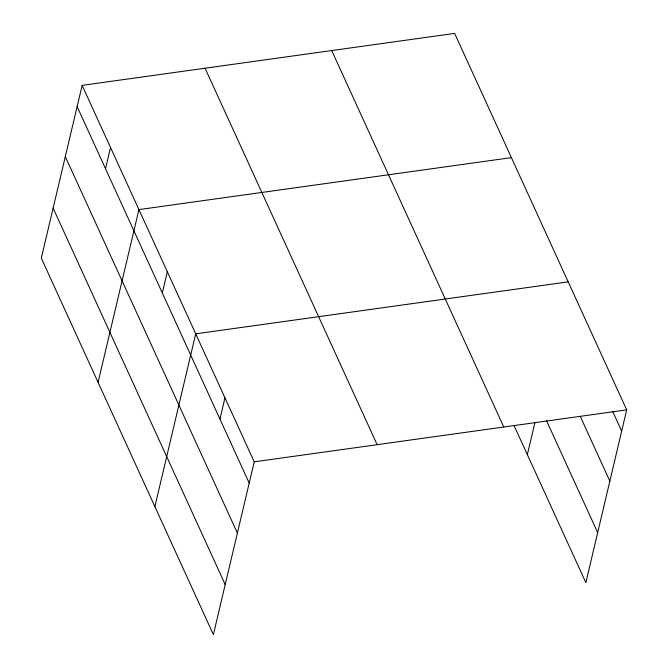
<?xml version="1.0" encoding="UTF-8"?>
<svg xmlns="http://www.w3.org/2000/svg" width="668" height="668" viewBox="0 0 668 668"><rect width="100%" height="100%" fill="white"/><g stroke="black" fill="none" stroke-linecap="round" stroke-linejoin="round"><path stroke-width="1" d="M82.147 85.37L41.307 258.14L213.376 634.6L254.216 461.83L82.147 85.37L454.624 33.4L626.693 409.86L585.853 582.63L514.009 425.458M105.519 168.72L110.537 147.486M98.087 382.372L138.927 209.602L511.404 157.631M162.307 292.951L167.326 271.717M154.876 506.603L195.716 333.833L568.192 281.863M219.947 419.07L224.966 397.836M527.344 454.632L534.918 422.627M254.216 461.83L626.693 409.86M612.639 411.329L621.674 431.094M580.601 417.108L609.851 481.102M546.482 420.623L597.676 532.621M331.704 50.551L503.781 427.011M205.068 68.219L377.136 444.679M77.129 106.604L249.197 483.064M65.305 156.604L237.382 533.072M53.131 208.132L225.199 584.592"/></g></svg>
